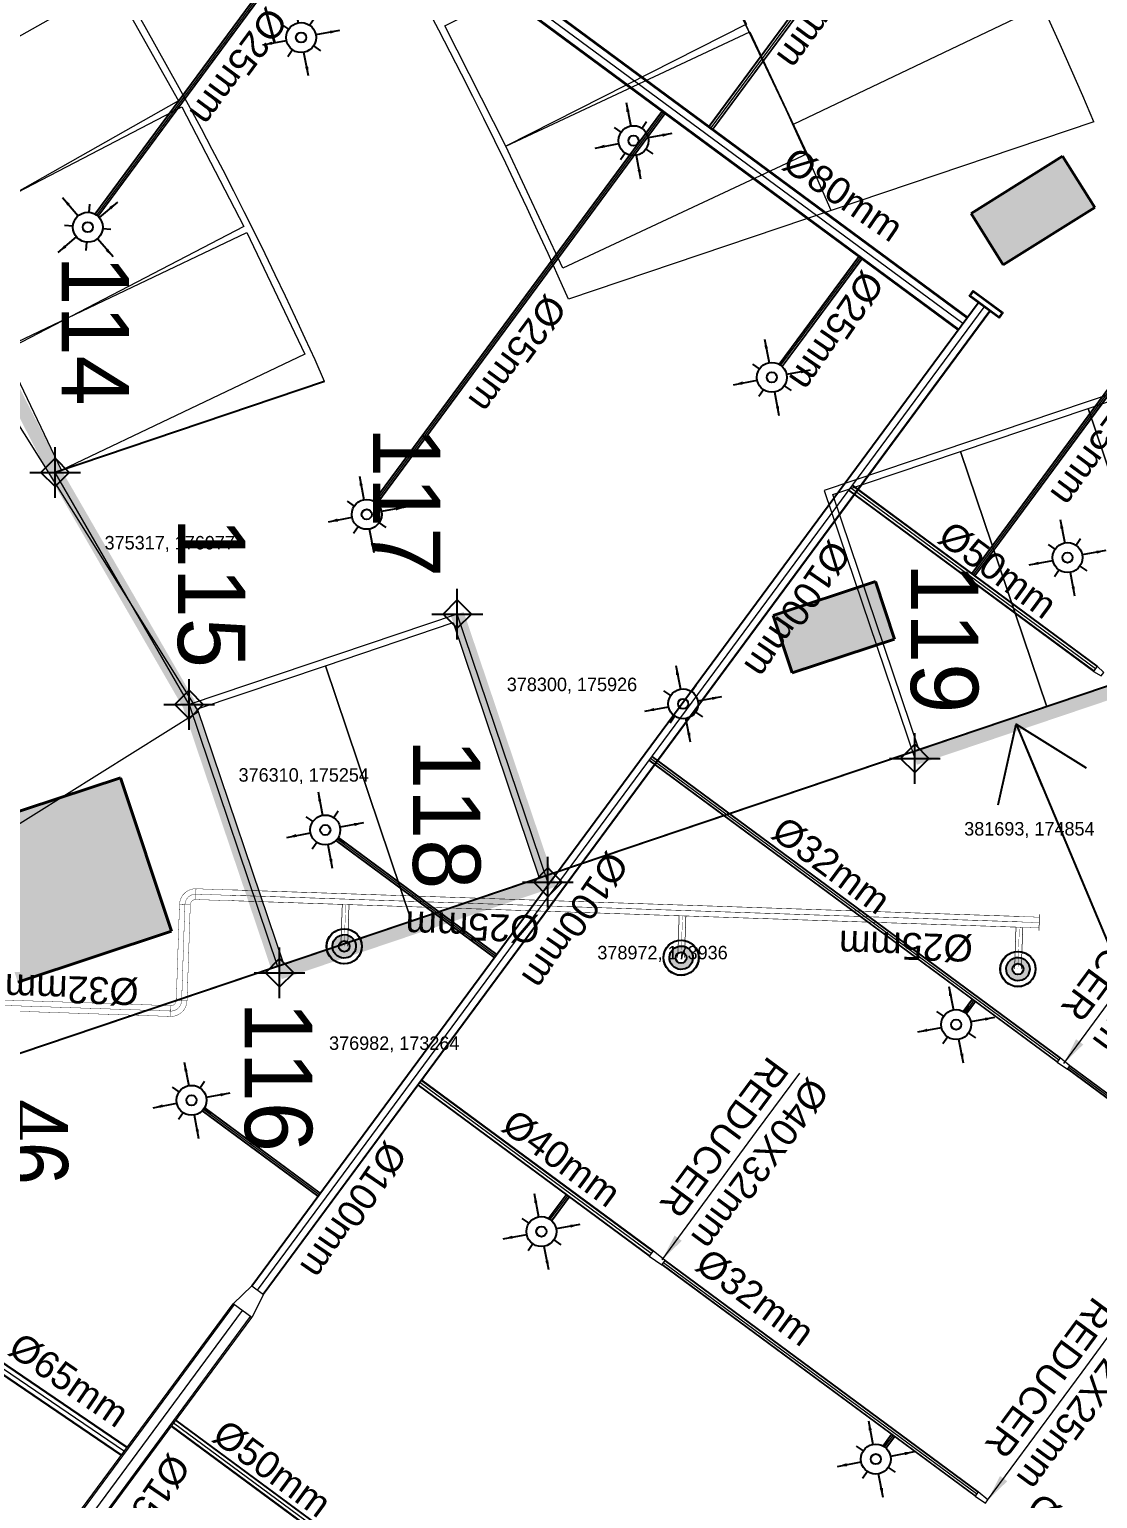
# Model space of a CAD drawing. Header units: inches. Extents: x 257070 to 799932, y -17980 to 269260.
# Drawn here: x 375126 to 383049, y 169363 to 180263 of the extents above; entities that cross this region are included whole.
import ezdxf

# ---------------------------------------------------------------- set-up
doc = ezdxf.new("R2010")
doc.units = ezdxf.units.IN
doc.header["$MEASUREMENT"] = 0
for name, color, linetype, lineweight in [('0-AES-DIM', 7, 'Continuous', 5), ('0-AES-F-SPRINKLER PIPE', 10, 'Continuous', 15), ('0-aes-FF-Sprinkler Header', 5, 'Continuous', 0), ('E--CONCRETE-4', 4, 'Continuous', 40), ('E--CONCRETE-SHADE', 253, 'Continuous', 20), ('Q--PARKING', 253, 'Continuous', 13)]:
    doc.layers.add(name, color=color, linetype=linetype, lineweight=lineweight)
for name, color, linetype in [('0-AES-F-SPRINKLER', 10, 'Continuous'), ('0-aes-ff Nozzel', 30, 'Continuous'), ('0-aes-water curtan pipe', 200, 'Continuous'), ('2 wheeler barrier', 170, 'Continuous'), ('basement1_AP$0$A-_ROAD----_E-_-', 2, 'Continuous'), ('D 9$0$DSP_SLAB EXTENT HATCH', 8, 'Continuous'), ('DSP_SLAB CO-ORDINATES', 160, 'Continuous'), ('DSP_TREE CO-ORDINATES', 206, 'Continuous'), ('ROAD', 8, 'Continuous')]:
    doc.layers.add(name, color=color, linetype=linetype)
doc.layers.add('CORE - G', color=7, linetype='Continuous', lineweight=9, true_color=0xf4e08b)
doc.styles.get("Standard").update_dxf_attribs({"font": 'arial.ttf'})
doc.styles.add('TEXT style 175', font='GOTHIC.TTF')
doc.styles.add('TEXT style 200', font='ARIALN.TTF')
doc.dimstyles.new('175', dxfattribs={"dimtxt": 350, "dimasz": 263, "dimexe": 263, "dimexo": 0, "dimgap": 175, "dimtad": 0, "dimdec": 0, "dimrnd": 5, "dimzin": 0, "dimdsep": 46, "dimtxsty": 'TEXT style 175', "dimblk": 'OBLIQUE', "dimcen": 0.09, "dimdle": 263, "dimclrd": 256, "dimclre": 256, "dimclrt": 256, "dimadec": 0, "dimazin": 0, "dimtfac": 1, "dimtdec": 0, "dimtofl": 0, "dimtmove": 1, "dimatfit": 3, "dimldrblk": 'OPEN90', "dimfxl": 1, "dimtolj": 1, "dimtzin": 0, "dimarcsym": 0})
doc.dimstyles.new('AES-PLUMBING', dxfattribs={"dimtxt": 100, "dimasz": 100, "dimexe": 0, "dimexo": 0, "dimgap": 0.01, "dimtad": 1, "dimdec": 0, "dimdsep": 46, "dimtxsty": 'Standard', "dimcen": 10, "dimclrd": 7, "dimclre": 7, "dimclrt": 7, "dimadec": 0, "dimazin": 0, "dimtfac": 1, "dimtdec": 0, "dimtmove": 0, "dimatfit": 3, "dimfxl": 1, "dimlwd": -1, "dimlwe": -1, "dimarcsym": 1})
doc.dimstyles.new('ISO-25', dxfattribs={"dimtxt": 2.5, "dimasz": 2.5, "dimexe": 1.25, "dimexo": 0.625, "dimtad": 1, "dimtxsty": 'Standard', "dimcen": 2.5, "dimadec": 0, "dimazin": 0, "dimtfac": 1, "dimtmove": 0, "dimatfit": 3, "dimfxl": 1, "dimarcsym": 0})

# ---------------------------------------------------------------- blocks, each defined once
blk = doc.blocks.new('*U203')
at = {"layer": 'DSP_SLAB CO-ORDINATES', "color": 206}
for p, q in [((0, -188), (0, 188)), ((-188, 0), (188, 0))]:
    blk.add_line(p, q, dxfattribs=at)
at = {"layer": 'DSP_SLAB CO-ORDINATES', "color": 206, "ltscale": 3.5}
blk.add_lwpolyline([(-105, 0), (0, 106), (105, 0), (0, -105), (-105, 0)], dxfattribs=at)
at = {"layer": 'DEFPOINTS', "style": 'TEXT style 175'}
blk.add_attdef('CORDINATE', (367, -572), '', height=100, dxfattribs=at)
at = {"layer": 'DSP_SLAB CO-ORDINATES', "color": 214, "style": 'TEXT style 175'}
blk.add_attdef('NO.', (49, 1610), '', height=500, rotation=270, dxfattribs=at)
blk = doc.blocks.new('*U204')
at = {"layer": 'DSP_SLAB CO-ORDINATES', "color": 206}
for p, q in [((0, -188), (0, 188)), ((-188, 0), (188, 0))]:
    blk.add_line(p, q, dxfattribs=at)
at = {"layer": 'DSP_SLAB CO-ORDINATES', "color": 206, "ltscale": 3.5}
blk.add_lwpolyline([(-105, 0), (0, 106), (105, 0), (0, -105), (-105, 0)], dxfattribs=at)
at = {"layer": 'DEFPOINTS', "style": 'TEXT style 175'}
blk.add_attdef('CORDINATE', (367, -572), '', height=100, dxfattribs=at)
at = {"layer": 'DSP_SLAB CO-ORDINATES', "color": 214, "style": 'TEXT style 175'}
blk.add_attdef('NO.', (-83, 1387), '', height=500, rotation=270, dxfattribs=at)
blk = doc.blocks.new('*U205')
at = {"layer": 'DSP_SLAB CO-ORDINATES', "color": 206}
for p, q in [((0, -188), (0, 188)), ((-188, 0), (188, 0))]:
    blk.add_line(p, q, dxfattribs=at)
at = {"layer": 'DSP_SLAB CO-ORDINATES', "color": 206, "ltscale": 3.5}
blk.add_lwpolyline([(-105, 0), (0, 106), (105, 0), (0, -105), (-105, 0)], dxfattribs=at)
at = {"layer": 'DEFPOINTS', "style": 'TEXT style 175'}
blk.add_attdef('CORDINATE', (367, -572), '', height=100, dxfattribs=at)
at = {"layer": 'DSP_SLAB CO-ORDINATES', "color": 214, "style": 'TEXT style 175'}
blk.add_attdef('NO.', (-258, -214), '', height=500, rotation=270, dxfattribs=at)
blk = doc.blocks.new('*U206')
at = {"layer": 'DSP_SLAB CO-ORDINATES', "color": 206}
for p, q in [((0, -188), (0, 188)), ((-188, 0), (188, 0))]:
    blk.add_line(p, q, dxfattribs=at)
at = {"layer": 'DSP_SLAB CO-ORDINATES', "color": 206, "ltscale": 3.5}
blk.add_lwpolyline([(-105, 0), (0, 106), (105, 0), (0, -105), (-105, 0)], dxfattribs=at)
at = {"layer": 'DEFPOINTS', "style": 'TEXT style 175'}
blk.add_attdef('CORDINATE', (367, -572), '', height=100, dxfattribs=at)
at = {"layer": 'DSP_SLAB CO-ORDINATES', "color": 214, "style": 'TEXT style 175'}
blk.add_attdef('NO.', (-1000, 1063), '', height=500, rotation=270, dxfattribs=at)
blk = doc.blocks.new('*U195')
at = {"layer": 'DSP_SLAB CO-ORDINATES', "color": 206}
for p, q in [((0, -188), (0, 188)), ((-188, 0), (188, 0))]:
    blk.add_line(p, q, dxfattribs=at)
at = {"layer": 'DSP_SLAB CO-ORDINATES', "color": 206, "ltscale": 3.5}
blk.add_lwpolyline([(-105, 0), (0, 106), (105, 0), (0, -105), (-105, 0)], dxfattribs=at)
at = {"layer": 'DEFPOINTS', "style": 'TEXT style 175'}
blk.add_attdef('CORDINATE', (367, -572), '', height=100, dxfattribs=at)
at = {"layer": 'DSP_SLAB CO-ORDINATES', "color": 214, "style": 'TEXT style 175'}
blk.add_attdef('NO.', (-626, 1389), '', height=500, rotation=270, dxfattribs=at)
blk = doc.blocks.new('*U207')
at = {"layer": 'DSP_SLAB CO-ORDINATES', "color": 206}
for p, q in [((0, -188), (0, 188)), ((-188, 0), (188, 0))]:
    blk.add_line(p, q, dxfattribs=at)
at = {"layer": 'DSP_SLAB CO-ORDINATES', "color": 206, "ltscale": 3.5}
blk.add_lwpolyline([(-105, 0), (0, 106), (105, 0), (0, -105), (-105, 0)], dxfattribs=at)
at = {"layer": 'DEFPOINTS', "style": 'TEXT style 175'}
blk.add_attdef('CORDINATE', (367, -572), '', height=100, dxfattribs=at)
at = {"layer": 'DSP_SLAB CO-ORDINATES', "color": 214, "style": 'TEXT style 175'}
blk.add_attdef('NO.', (-29, 1450), '', height=500, rotation=270, dxfattribs=at)
blk = doc.blocks.new('*U470')
at = {"layer": 'DSP_TREE CO-ORDINATES', "color": 162}
for p, q in [((0, -329), (0, 329)), ((-329, 0), (329, 0))]:
    blk.add_line(p, q, dxfattribs=at)
at = {"layer": 'DSP_TREE CO-ORDINATES', "color": 162, "ltscale": 3.5}
blk.add_lwpolyline([(-185, 0), (0, 185), (185, 0), (0, -184), (-185, 0)], dxfattribs=at)
at = {"layer": 'DEFPOINTS', "style": 'TEXT style 175'}
blk.add_attdef('CORDINATE', (367, -572), '', height=100, dxfattribs=at)
at = {"layer": 'DSP_TREE CO-ORDINATES', "color": 164, "style": 'TEXT style 200'}
blk.add_attdef('NO.', (445, 402), '', height=1000, dxfattribs=at)
blk = doc.blocks.new('_Oblique')
at = {"color": 0, "linetype": 'ByBlock', "lineweight": -2}
blk.add_line((-0.5, -0.5), (0.5, 0.5), dxfattribs=at)
blk = doc.blocks.new('*U701')
at = {"layer": '0-aes-FF-Sprinkler Header', "color": 1, "const_width": 5}
for points in [[(12087231, -3664419), (12087541, -3664419)], [(12087231, -3664469), (12087541, -3664469)]]:
    blk.add_lwpolyline(points, dxfattribs=at)
at = {"layer": '0-aes-FF-Sprinkler Header', "color": 8, "const_width": 2}
blk.add_lwpolyline([(12087231, -3664444), (12087541, -3664444)], dxfattribs=at)
blk = doc.blocks.new('Nozzel')
at = {"transparency": 33554585}
h = blk.add_hatch(color=30, dxfattribs=at)
h.dxf.hatch_style = 1
edge = h.paths.add_edge_path()
edge.add_ellipse((-1664094, 224269), major_axis=(0.9, 87), ratio=1, start_angle=0, end_angle=360)
edge = h.paths.add_edge_path(flags=16)
edge.add_arc((-1664094, 224269), 40, 0, 360)
blk.add_circle((-1664094, 224269), 40)
at = {"layer": '0-AES-F-SPRINKLER', "color": 13}
blk.add_circle((-1664094, 224269), 131, dxfattribs=at)
for major_axis, start_param, end_param in [((1, 130), 1.575618, 7.858803), ((0.9, 87), 1.580914353715009, 7.864099660894595)]:
    blk.add_ellipse((-1664094, 224269), major_axis=major_axis, ratio=1, start_param=start_param, end_param=end_param, dxfattribs=at)
at = {"layer": '0-AES-F-SPRINKLER PIPE', "lineweight": 30, "rotation": 180}
blk.add_blockref('*U701', (10423137, -3440175), dxfattribs=at)
blk = doc.blocks.new('*U718')
at = {"layer": '0-AES-F-SPRINKLER PIPE', "color": 200, "lineweight": 30, "const_width": 2.67}
for points in [[(-1770300, 108325), (-1770300, 102066)], [(-1770220, 108325), (-1770220, 102066)]]:
    blk.add_lwpolyline(points, dxfattribs=at)
at = {"layer": '0-AES-F-SPRINKLER PIPE', "color": 252, "lineweight": 30, "const_width": 2.67}
blk.add_lwpolyline([(-1770260, 108325), (-1770260, 102066)], dxfattribs=at)
blk = doc.blocks.new('*U723')
at = {"layer": '0-AES-F-SPRINKLER PIPE', "color": 200, "lineweight": 30, "const_width": 2.67}
for points in [[(-1770300, 102767), (-1770300, 101229)], [(-1770220, 102767), (-1770220, 101229)]]:
    blk.add_lwpolyline(points, dxfattribs=at)
at = {"layer": '0-AES-F-SPRINKLER PIPE', "color": 252, "lineweight": 30, "const_width": 2.67}
blk.add_lwpolyline([(-1770260, 102767), (-1770260, 101229)], dxfattribs=at)
blk = doc.blocks.new('*U724')
at = {"layer": '0-AES-F-SPRINKLER PIPE', "color": 200, "lineweight": 30, "const_width": 2.67}
for points in [[(-1770300, 102141), (-1770300, 101431)], [(-1770220, 102141), (-1770220, 101431)]]:
    blk.add_lwpolyline(points, dxfattribs=at)
at = {"layer": '0-AES-F-SPRINKLER PIPE', "color": 252, "lineweight": 30, "const_width": 2.67}
blk.add_lwpolyline([(-1770260, 102141), (-1770260, 101431)], dxfattribs=at)
blk = doc.blocks.new('A$C3B671B2F')
at = {"layer": '0-AES-F-SPRINKLER PIPE', "color": 200, "lineweight": 30, "const_width": 2.67}
for points in [[(1, 1, -0.414214), (121, 121, -0.414214)], [(81, 1, -0.414214), (121, 41, -0.414214)]]:
    blk.add_lwpolyline(points, format="xyb", dxfattribs=at)
for points in [[(121, 41), (121, 121)], [(81, 1), (1, 1)]]:
    blk.add_lwpolyline(points, dxfattribs=at)
at = {"layer": '0-AES-F-SPRINKLER PIPE', "color": 252, "lineweight": 30, "const_width": 2.67}
blk.add_lwpolyline([(41, 1, -0.414214), (121, 81)], format="xyb", dxfattribs=at)
blk = doc.blocks.new('*U725')
at = {"layer": '0-AES-F-SPRINKLER PIPE', "color": 200, "lineweight": 30, "const_width": 2.67}
for points in [[(-1770300, 107090), (-1770300, 101229)], [(-1770220, 107090), (-1770220, 101229)]]:
    blk.add_lwpolyline(points, dxfattribs=at)
at = {"layer": '0-AES-F-SPRINKLER PIPE', "color": 252, "lineweight": 30, "const_width": 2.67}
blk.add_lwpolyline([(-1770260, 107090), (-1770260, 101229)], dxfattribs=at)
blk = doc.blocks.new('*U603')
at = {"layer": '0-AES-F-SPRINKLER'}
for p, q in [((171672, 56809), (171672, 56871)), ((171562, 56699), (171500, 56699)), ((171783, 56699), (171845, 56699)), ((171672, 56588), (171672, 56526))]:
    blk.add_line(p, q, dxfattribs=at)
for radius in [111, 37.8]:
    blk.add_circle((171672, 56699), radius, dxfattribs=at)
at = {"layer": '0-AES-F-SPRINKLER PIPE'}
for points, override in [([(171468, 56903), (171594, 56777)], {"dimasz": 70, "dimtad": 0, "dimfxl": 13, "dimarcsym": 1}), ([(171877, 56903), (171751, 56777)], {"dimasz": 70, "dimtad": 0, "dimfxl": 13, "dimarcsym": 1}), ([(171468, 56494), (171594, 56620)], {"dimasz": 70, "dimtad": 0, "dimfxl": 13, "dimarcsym": 1}), ([(171877, 56494), (171751, 56620)], {"dimasz": 70, "dimgap": 0.625, "dimtad": 0, "dimfxl": 13, "dimarcsym": 1})]:
    blk.add_leader(points, dimstyle='ISO-25', override=override, dxfattribs=at)

msp = doc.modelspace()

# ---------------------------------------------------------------- hatches: boundary and pattern name
at = {"layer": 'E--CONCRETE-SHADE', "ltscale": 3.5}
h = msp.add_hatch(color=8, dxfattribs=at)
h.dxf.hatch_style = 1
h.paths.add_polyline_path([(366171.4, 165624.7), (364971.5, 165639.8), (364956.3, 164439.9), (366156.2, 164424.8)])
h.paths.add_polyline_path([(377499.6, 164281.2), (377514.7, 165481.1), (376314.8, 165496.3), (376299.7, 164296.4)])
h.paths.add_polyline_path([(376179.3, 173571.8), (375802.8, 174711.2), (374663.4, 174334.7), (375039.9, 173195.3)])
h.paths.add_polyline_path([(380643, 175915.7), (380784.1, 175488.4), (381543.8, 175739.4), (381402.6, 176166.7)])
h.paths.add_polyline_path([(386038.1, 177503), (386610.1, 177322), (386851.5, 178084.7), (386279.4, 178265.7)])
h.paths.add_polyline_path([(383027.9, 178941.3), (382789.1, 179322.7), (382111.1, 178898.2), (382349.8, 178516.8)])
h.paths.add_polyline_path([(384482, 183601), (384876.6, 183817.4), (384491.8, 184518.8), (384097.3, 184302.3)])
h.paths.add_polyline_path([(379419.4, 191718.3), (379080.2, 191422.5), (379605.9, 190819.5), (379945.1, 191115.2)])
h.paths.add_polyline_path([(377247.1, 187124.8), (377523, 186769.3), (378155, 187259.8), (377879.1, 187615.3)])
h.paths.add_polyline_path([(365983.5, 187772.5), (365001.5, 188462.3), (364311.7, 187480.4), (365293.6, 186790.6)])

# ---------------------------------------------------------------- linework, layer by layer
at = {"layer": '0-AES-F-SPRINKLER PIPE', "ltscale": 1000}
for p, q in [((376774.6, 170942.2, 0), (382162.9, 178235.2, 0)), ((376778.6, 170939.2, 0), (382166.9, 178232.3, 0)), ((376818.8, 170909.5, 0), (382207.1, 178202.5, 0)), ((376859, 170879.8, 0), (382247.4, 178172.8, 0)), ((376863, 170876.8, 0), (382251.4, 178169.9, 0)), ((366227.6, 156717.5, 0), (376638.2, 170808.1, 0)), ((366235.7, 156711.6, 0), (376646.2, 170802.1, 0)), ((366296, 156667, 0), (376706.5, 170757.5, 0)), ((366356.3, 156622.4, 0), (376766.9, 170713, 0)), ((366364.4, 156616.5, 0), (376774.9, 170707, 0))]:
    msp.add_line(p, q, dxfattribs=at)
at = {"layer": '0-AES-F-SPRINKLER PIPE', "ltscale": 1000, "elevation": 0}
for points in [[(382048.3, 178080.1), (375197.7, 183141.5)], [(382078, 178120.3), (375227.4, 183181.7)], [(382083.9, 178128.3), (375233.4, 183189.8)], [(382012.6, 178031.8), (375162.1, 183093.2)], [(382018.6, 178039.9), (375168, 183101.3)], [(380167.2, 179544.5), (382070.3, 182120.4)], [(380169.6, 179542.7), (382072.8, 182118.7)], [(380182.4, 179533.2), (382085.6, 182109.1)], [(380195.3, 179523.7), (382098.5, 182099.6)], [(380197.7, 179521.9), (382100.9, 182097.9)], [(375611.8, 178892.3), (377487.2, 181430.7)], [(375614.4, 178890.8), (377489.6, 181428.9)], [(375624.9, 178883.9), (377499.7, 181421.5)], [(375634.5, 178875.9), (377509.7, 181414)], [(375636.7, 178873.9), (377512.1, 181412.2)], [(383018.3, 175500.3), (381202, 176842.1)], [(383020.6, 175503.5), (381204.4, 176845.4)], [(383032.5, 175519.6), (381216.3, 176861.4)], [(383044.4, 175535.7), (381228.2, 176877.5)], [(383046.8, 175538.9), (381230.6, 176880.8)], [(365741.5, 176579.7), (375830.4, 169714.7)], [(365759.8, 176606.6), (375848.6, 169741.6)], [(365763.1, 176611.5), (375852, 169746.5)], [(365719.8, 176547.9), (375808.7, 169682.9)], [(365723.2, 176552.8), (375812.1, 169687.8)]]:
    msp.add_lwpolyline(points, dxfattribs=at)
at = {"layer": '0-AES-F-SPRINKLER PIPE', "ltscale": 1000}
for points in [[(377680.7, 176761.8), (379817.4, 179653.7)], [(377683.4, 176760.4), (379819.8, 179652)], [(377693.9, 176753.5), (379829.8, 179644.5)], [(377703.5, 176745.5), (379839.9, 179637.1)], [(377705.7, 176743.4), (379842.3, 179635.3)], [(381274.5, 178577.2), (380684.8, 177779.1)], [(381276.9, 178575.4), (380687.5, 177777.7)], [(381286.9, 178568), (380698.1, 177771)], [(381297, 178560.6), (380707.8, 177763.1)], [(381299.4, 178558.8), (380710, 177761.1)], [(382115.7, 176226.8), (383773.9, 178471.2)], [(382118.1, 176225), (383776.1, 178469.1)], [(382128.2, 176217.6), (383785.8, 178461.1)], [(382138.2, 176210.1), (383796.2, 178454.2)], [(382140.6, 176208.4), (383798.9, 178452.8)], [(382748.5, 172602.2), (379721.7, 174838.5)], [(382750.3, 172604.6), (379723.5, 174840.9)], [(382759.8, 172617.5), (379733, 174853.8)], [(382769.3, 172630.3), (379742.5, 174866.6)], [(382771.1, 172632.7), (379744.3, 174869)], [(377399.7, 174245.2), (378574, 173377.6)], [(377401.8, 174247.4), (378575.7, 173380)], [(377409.8, 174257), (378583.2, 173390.1)], [(377416.7, 174267.5), (378590.6, 173400.1)], [(377418.2, 174270.1), (378592.4, 173402.6)], [(382052.5, 172976.4), (382121.5, 173069.8)], [(382055.1, 172975), (382123.9, 173068)], [(382065.6, 172968.1), (382133.9, 173060.6)], [(382075.3, 172960.1), (382144, 173053.1)], [(382077.4, 172958), (382146.4, 173051.4)], [(387042.2, 169434.2), (382825.6, 172549.5)], [(387043.7, 169436.8), (382827.4, 172551.9)], [(387050.5, 169447.3), (382834.9, 172562)], [(387058.5, 169456.9), (382842.3, 172572)], [(387060.6, 169459.1), (382844.1, 172574.5)], [(379737.2, 171181.4), (378023.5, 172447.5)], [(379749.1, 171197.5), (378035.4, 172463.6)], [(379751.5, 171200.7), (378037.8, 172466.8)], [(379722.9, 171162.1), (378009.3, 172428.2)], [(379725.3, 171165.3), (378011.6, 172431.4)], [(376407.8, 172239.7), (377265.2, 171606.2)], [(376409.9, 172241.9), (377267, 171608.7)], [(376417.9, 172251.5), (377274.4, 171618.7)], [(376424.8, 172262), (377281.8, 171628.8)], [(376426.2, 172264.6), (377283.6, 171631.2)], [(378976.3, 171441), (379106.6, 171617.4)], [(378978.9, 171439.5), (379109, 171615.6)], [(378989.4, 171432.7), (379119.1, 171608.2)], [(378999, 171424.7), (379129.1, 171600.8)], [(379001.2, 171422.6), (379131.6, 171599)], [(382162.9, 169412.8), (379840.6, 171128.6)], [(382140.4, 169382.2), (379818, 171098)], [(382142.1, 169384.6), (379819.8, 171100.4)], [(382151.6, 169397.5), (379829.3, 171113.3)], [(382161.2, 169410.4), (379838.8, 171126.2)], [(382849.4, 165036.4), (376209.7, 169942)], [(382852.4, 165040.4), (376212.7, 169946.1)], [(382816.8, 164992.2), (376177, 169897.8)], [(382819.7, 164996.2), (376180, 169901.8)], [(382834.6, 165016.3), (376194.9, 169921.9)], [(381456.5, 169753.3), (381520.6, 169840.1)], [(381459.2, 169751.8), (381523.1, 169838.3)], [(381469.6, 169745), (381533.1, 169830.9)], [(381479.3, 169737), (381543.2, 169823.4)], [(381481.5, 169734.9), (381545.6, 169821.7)]]:
    msp.add_lwpolyline(points, dxfattribs=at)
at = {"layer": '0-AES-F-SPRINKLER PIPE', "ltscale": 1000, "elevation": 0}
for points in [[(382127.1, 178326.4), (382349, 178162.4), (382318.1, 178120.5), (382096.2, 178284.6)], [(382128.6, 178315.9), (382338.5, 178160.8), (382316.6, 178131), (382106.6, 178286.1)], [(383046.8, 175538.9), (383018.3, 175500.3), (383076.3, 175468), (383094.7, 175492.9)]]:
    msp.add_lwpolyline(points, close=True, dxfattribs=at)
at = {"layer": '0-AES-F-SPRINKLER PIPE', "ltscale": 1000}
for points in [[(382771.1, 172632.7), (382748.5, 172602.2), (382825.6, 172549.5), (382844.1, 172574.5)], [(379751.5, 171200.7), (379722.9, 171162.1), (379818, 171098), (379840.6, 171128.6)], [(376774.6, 170942.2), (376863, 170876.8), (376774.9, 170707), (376638.2, 170808.1)], [(382162.9, 169412.8), (382140.4, 169382.2), (382217.5, 169329.6), (382235.9, 169354.5)]]:
    msp.add_lwpolyline(points, close=True, dxfattribs=at)
at = {"layer": '0-aes-water curtan pipe', "ltscale": 1000, "const_width": 5, "elevation": 0}
msp.add_lwpolyline([(382618.4, 173697.1), (382614.3, 173576)], dxfattribs=at)
at = {"layer": '2 wheeler barrier', "color": 8, "const_width": 100, "elevation": 0}
msp.add_lwpolyline([(375316.6, 176976.7, 0.1826811), (361068.4, 191137.2)], format="xyb", dxfattribs=at)
for points in [[(376965.9, 173311.7), (376310.3, 175254), (375316.6, 176976.7)], [(385593.7, 176171.1), (381692.9, 174854.5)], [(378300, 175925.6), (378971.6, 173935.9), (376981.8, 173264.3)]]:
    msp.add_lwpolyline(points, dxfattribs=at)
at = {"layer": 'basement1_AP$0$A-_ROAD----_E-_-', "color": 8}
msp.add_line((384849.2, 175972.6, 0), (374710.9, 172550.6, 0), dxfattribs=at)
at = {"layer": 'CORE - G', "color": 8, "ltscale": 25, "elevation": 0}
msp.add_lwpolyline([(376379.1, 175202.8), (374972.9, 177448.9), (370565.4, 174689.6), (371971.6, 172443.4)], close=True, dxfattribs=at)
at = {"layer": 'E--CONCRETE-4', "color": 8, "ltscale": 10}
for p, q in [((382789.1, 179322.7, 0), (382111.1, 178898.2, 0)), ((383027.9, 178941.3, 0), (382789.1, 179322.7, 0)), ((382111.1, 178898.2, 0), (382349.8, 178516.8, 0)), ((382349.8, 178516.8, 0), (383027.9, 178941.3, 0)), ((381402.6, 176166.7, 0), (380643, 175915.7, 0)), ((381543.8, 175739.4, 0), (381402.6, 176166.7, 0)), ((380643, 175915.7, 0), (380784.1, 175488.4, 0)), ((380784.1, 175488.4, 0), (381543.8, 175739.4, 0)), ((375802.8, 174711.2, 0), (374663.4, 174334.7, 0)), ((376179.3, 173571.8, 0), (375802.8, 174711.2, 0)), ((375039.9, 173195.3, 0), (376179.3, 173571.8, 0))]:
    msp.add_line(p, q, dxfattribs=at)
at = {"layer": 'Q--PARKING', "color": 8}
msp.add_line((383022.1, 179577.6, 0), (379123.7, 178261.8, 0), dxfattribs=at)
at = {"layer": 'Q--PARKING', "color": 8, "elevation": 0}
for points in [[(380790.8, 179556.1), (380360.4, 180458.7), (382165.7, 181319.5), (382596.1, 180416.8), (380790.8, 179556.1)], [(378659.8, 179396.7), (378207.7, 180288.7), (379991.6, 181192.8), (380443.7, 180300.9), (378659.8, 179396.7)], [(374490.9, 178749.4), (373999.7, 179620.4), (375741.8, 180602.8), (376233, 179731.7), (374490.9, 178749.4)], [(379083.2, 178490.8), (378658.8, 179396.3), (380469.8, 180245.1), (380894.2, 179339.6), (379083.2, 178490.8)], [(374942.7, 177878.6), (374481.8, 178766.1), (376256.8, 179687.8), (376717.6, 178800.3), (374942.7, 177878.6)], [(375364.2, 176992.8), (374934.2, 177895.6), (376739.9, 178755.6), (377169.9, 177852.8), (375364.2, 176992.8)], [(384567.3, 175875.8), (383619.8, 175556), (382980.2, 177450.9), (383927.7, 177770.7), (384567.3, 175875.8)], [(383619.8, 175556), (382672.3, 175236.2), (382032.7, 177131.1), (382980.2, 177450.9), (383619.8, 175556)], [(382672.3, 175236.2), (381724.8, 174916.4), (381085.2, 176811.3), (382032.7, 177131.1), (382672.3, 175236.2)], [(378908.2, 173967.3), (377960.7, 173647.5), (377321.1, 175542.5), (378268.6, 175862.3), (378908.2, 173967.3)], [(377960.7, 173647.5), (377013.2, 173327.7), (376373.6, 175222.6), (377321.1, 175542.5), (377960.7, 173647.5)]]:
    msp.add_lwpolyline(points, close=True, dxfattribs=at)
for points in [[(385561.1, 176214.6), (384906.5, 178153.9), (381021.8, 176842.7), (381692.9, 174854.5)], [(376310.3, 175254), (375316.6, 176976.7)], [(378971.6, 173935.9), (378300, 175925.6), (376310.3, 175254), (376965.9, 173311.7)]]:
    msp.add_lwpolyline(points, dxfattribs=at)
at = {"layer": 'Q--PARKING', "color": 8}
for radius, start, end in [(36508.1, 23.17708, 64.64516), (34458.1, 23.44694, 64.9031), (32408.1, 23.75108, 65.19378), (30508.1, 24.0696, 65.49821)]:
    msp.add_arc((349460.5, 165209, 0), radius, start, end, dxfattribs=at)
at = {"layer": 'ROAD', "color": 8}
for p, q in [((377315.9, 177651.6, 0), (375316.6, 176976.7, 0)), ((385577.7, 176218.5, 0), (375677, 172876.7, 0))]:
    msp.add_line(p, q, dxfattribs=at)

# ---------------------------------------------------------------- block references
at = {"layer": '0-AES-DIM', "color": 51, "xscale": -1}
for p, rotation in [((376362.7, 173888.7, 0), 88.99752566696579), ((376171.9, 172939, 0), 268.9975256667408)]:
    msp.add_blockref('A$C3B671B2F', p, dxfattribs=dict(at, rotation=rotation))
at = {"layer": '0-AES-F-SPRINKLER', "color": 7}
for p, rotation in [((203314, 229903.4, 0), 325.7664830132082), ((205779.8, 229138.5), 325.7664830132082), ((332917.3, 354487.2, 0), 265.3653505018547), ((206806.2, 227382.6), 325.7664830132082), ((203800.8, 226366), 325.7664830132082), ((208999.1, 226045.2, 0), 325.7664830132082), ((206147.9, 224960.2, 0), 325.7664830132082), ((203493.5, 224024.5), 325.7664830132082), ((208172.6, 222580.6), 325.7664830132082), ((202501.6, 222019), 325.7664830132082), ((205096.4, 221045.2), 325.7664830132082), ((207576.6, 219357.5), 325.7664830132082)]:
    msp.add_blockref('*U603', p, dxfattribs=dict(at, rotation=rotation))
at = {"layer": '0-aes-ff Nozzel', "rotation": 268.0696185040523}
for p in [(97264.2, -1482134.8, 0), (99762.8, -1482219.1, 0), (102261.4, -1482303.3, 0)]:
    msp.add_blockref('Nozzel', p, dxfattribs=at)
at = {"layer": '0-aes-water curtan pipe', "color": 51, "xscale": -1}
for name, p, rotation in [('*U718', (333983.9, 1946540.9, 0), 268.069618504055), ('*U725', (335087.7, 1946504.9, 0), 268.0696185040534), ('*U723', (333096.8, 1945697.4, 0), 268.0696185040534)]:
    msp.add_blockref(name, p, dxfattribs=dict(at, rotation=rotation))
at = {"layer": '0-aes-water curtan pipe', "color": 51, "rotation": 178.0696185039249}
msp.add_blockref('*U724', (-1389559.4, 334773.8, 0), dxfattribs=at)
at = {"layer": 'DSP_SLAB CO-ORDINATES', "color": 8, "ltscale": 3.5}
for name, p, values in [('*U203', (375316.6, 176976.7, 0), {'NO.': '114', 'CORDINATE': '375317, 176977'}), ('*U195', (378300, 175925.6, 0), {'NO.': '117', 'CORDINATE': '378300, 175926'}), ('*U204', (376310.3, 175254, 0), {'NO.': '115', 'CORDINATE': '376310, 175254'}), ('*U207', (381692.9, 174854.5, 0), {'NO.': '119', 'CORDINATE': '381693, 174854'}), ('*U206', (378971.6, 173935.9, 0), {'NO.': '118', 'CORDINATE': '378972, 173936'}), ('*U205', (376981.8, 173264.3, 0), {'NO.': '116', 'CORDINATE': '376982, 173264'})]:
    msp.add_blockref(name, p, dxfattribs=at).add_auto_attribs(values)
at = {"layer": 'DSP_TREE CO-ORDINATES', "color": 8, "ltscale": 1000, "xscale": 0.5, "yscale": 0.5, "zscale": 0.5, "rotation": 270}
msp.add_blockref('*U470', (374710.9, 172550.6, 0), dxfattribs=at).add_auto_attribs({'NO.': '46', 'CORDINATE': '374711, 172551'})

# ---------------------------------------------------------------- texts
at = {"layer": '0-AES-F-SPRINKLER PIPE', "color": 7, "linetype": 'Continuous', "lineweight": -3, "ltscale": 0.9, "char_height": 200, "width": 685.774, "attachment_point": 2}
for s, insert, rotation in [('%%C40mm', (381115, 180343.7, 0), 233.54183), ('%%C25mm', (376759.1, 179924.4, 0), 233.54183), ('%%C80mm', (381219.3, 179122.2, 0), 325.58695), ('%%C25mm', (381196.4, 177967.4), 235.58695), ('%%C25mm', (378828.1, 177793.9), 233.54183), ('%%C25mm', (383145.2, 177099.4), 233.54183), ('%%C50mm', (382369.4, 176334.4, 0), 323.54183), ('%%C100mm', (380907.9, 175902.9, 0), 235.58695), ('%%C32mm', (381134.8, 174142.9), 323.54183), ('%%C100mm', (379257.9, 173594.3, 0), 235.58695), ('\\pt1.4;Ø32X25mm\\P\\ptz;REDUCER', (383606.1, 173239.8), 233.54183), ('\\pt1.4;Ø40X32mm\\P\\ptz;REDUCER', (380627.6, 171783.6), 233.54183), ('%%C40mm', (379133.6, 171969.6), 323.54183), ('%%C100mm', (377614.2, 171444.9), 235.58695), ('%%C32mm', (380570.5, 170937.8), 323.54183), ('\\pt1.4;Ø32X25mm\\P\\ptz;REDUCER', (383042.1, 169999.8), 233.54183), ('%%C65mm', (375477.5, 170327.3, 0), 325.46228), ('%%C50mm', (376987, 169667.8), 323.54183), ('%%C150mm', (376007.1, 169126.6, 0), 235.58695), ('%%C25mm', (383020.3, 169123.5), 323.54183)]:
    msp.add_mtext(s, dxfattribs=dict(at, insert=insert, rotation=rotation))
at = {"layer": '0-aes-water curtan pipe', "extrusion": (-2.36835e-10, -7.02686e-09, 1), "char_height": 200, "width": 685.774, "attachment_point": 2, "text_direction": (-0.999432, 0.033685, 0)}
for s, insert in [('%%C25mm', (378408.7, 173504.5, 0)), ('%%C25mm', (381623.6, 173361, 0)), ('%%C32mm', (375436.2, 173038.7, 0))]:
    msp.add_mtext(s, dxfattribs=dict(at, insert=insert))

# ---------------------------------------------------------------- leaders
at = {"layer": '0-AES-F-SPRINKLER PIPE', "ltscale": 1000}
for points in [[(382797.7, 172590.6), (383498.1, 173542.4), (383818, 173975.4)], [(379819.3, 171134.5), (380519.7, 172086.3), (380839.6, 172519.3)], [(382233.7, 169350.6), (382934.2, 170302.4), (383254.1, 170735.4)]]:
    msp.add_leader(points, dimstyle='AES-PLUMBING', override={"dimasz": 200, "dimgap": 0.01, "dimtad": 0}, dxfattribs=at)
at = {"layer": 'D 9$0$DSP_SLAB EXTENT HATCH', "color": 8, "ltscale": 1000}
msp.add_leader([(382445.4, 175108.5), (389831.5, 157473.6), (389831.5, 144236.7)], dimstyle='175', override={"dimasz": 500}, dxfattribs=at)

doc.saveas('drawing.dxf')
